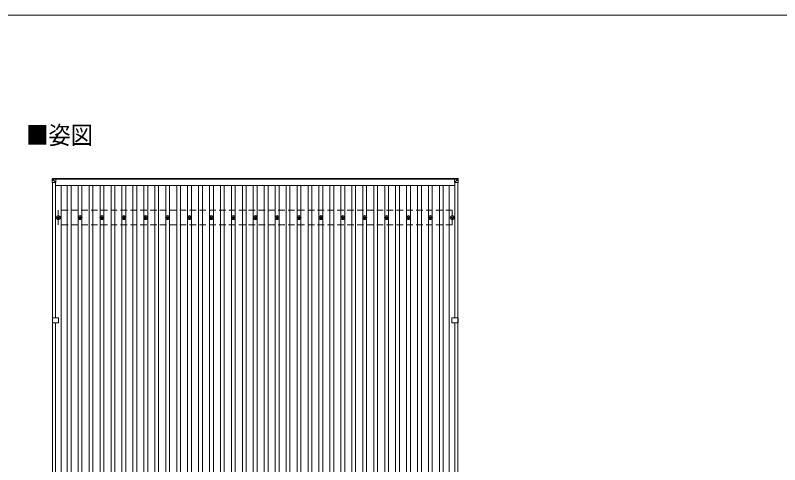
# Model space of a CAD drawing. Units: millimetres at full size, sheet at 1:50; details may follow other scales. Extents: x -14053 to 14053, y -9700 to 9700.
# Drawn here: x -8974 to -1991, y 5599 to 9700 of the extents above; entities that cross this region are included whole.
import ezdxf
from ezdxf.enums import TextEntityAlignment as Align

# ---------------------------------------------------------------- set-up
doc = ezdxf.new("R2010")
doc.units = ezdxf.units.MM
doc.header["$LTSCALE"] = 50
doc.linetypes.add('DASHED1', pattern=[1.8, 1.2, -0.6])
doc.linetypes.add('USER3', pattern=[4, 3, -1])
for name, color, linetype, lineweight in [('1-1', 2, 'Continuous', 9), ('1-2', 134, 'Continuous', 9), ('1-3', 5, 'Continuous', 5), ('1-4', 2, 'DASHED1', 9), ('1-5', 6, 'Continuous', 9), ('F-0', 7, 'Continuous', 9)]:
    doc.layers.add(name, color=color, linetype=linetype, lineweight=lineweight)
doc.layers.add('1-7', color=7, linetype='Continuous')
doc.styles.add('ＭＳ ゴシック', font='')
doc.styles.get('ＭＳ ゴシック').set_extended_font_data('MS Gothic')

msp = doc.modelspace()

# ---------------------------------------------------------------- linework, layer by layer
at = {"layer": '1-1'}
for p, q in [((-8633.89, 6939.13), (-8633.89, 8173.21)), ((-8604.89, 6939.13), (-8604.89, 8173.16)), ((-8603.41, 8209.39), (-4961.2, 8209.39)), ((-4961.2, 8204.79), (-8603.41, 8204.79)), ((-4958.89, 6939.13), (-4958.89, 8173.16)), ((-4929.89, 6939.13), (-4929.89, 8173.21)), ((-8604.89, 8145.97), (-4958.89, 8145.97)), ((-8555.39, 1557.19), (-8555.39, 8145.97)), ((-5009.22, 1557.19), (-5009.22, 8145.97)), ((-8633.89, 1532.51), (-8633.89, 6894.13)), ((-8604.89, 1532.45), (-8604.89, 6894.13)), ((-4958.89, 1532.46), (-4958.89, 6894.13)), ((-4929.89, 1537.34), (-4929.89, 6894.13))]:
    msp.add_line(p, q, dxfattribs=at)
at = {"layer": '1-2'}
for p, q in [((-8499.39, 1557.19), (-8499.39, 8145.97)), ((-8464.39, 1557.19), (-8464.39, 8145.97)), ((-8399.39, 1557.19), (-8399.39, 8145.97)), ((-8364.39, 1557.19), (-8364.39, 8145.97)), ((-8299.39, 1557.19), (-8299.39, 8145.97)), ((-8264.39, 1557.19), (-8264.39, 8145.97)), ((-8199.39, 1557.19), (-8199.39, 8145.97)), ((-8164.39, 1557.19), (-8164.39, 8145.97)), ((-8099.39, 1557.19), (-8099.39, 8145.97)), ((-8064.39, 1557.19), (-8064.39, 8145.97)), ((-7999.39, 1557.19), (-7999.39, 8145.97)), ((-7964.39, 1557.19), (-7964.39, 8145.97)), ((-7899.39, 1557.19), (-7899.39, 8145.97)), ((-7864.39, 1557.19), (-7864.39, 8145.97)), ((-7799.39, 1557.19), (-7799.39, 8145.97)), ((-7764.39, 1557.19), (-7764.39, 8145.97)), ((-7699.39, 1557.19), (-7699.39, 8145.97)), ((-7664.39, 1557.19), (-7664.39, 8145.97)), ((-7599.39, 1557.19), (-7599.39, 8145.97)), ((-7564.39, 1557.19), (-7564.39, 8145.97)), ((-7499.39, 1557.19), (-7499.39, 8145.97)), ((-7464.39, 1557.19), (-7464.39, 8145.97)), ((-7399.39, 1557.19), (-7399.39, 8145.97)), ((-7364.39, 1557.19), (-7364.39, 8145.97)), ((-7299.39, 1557.19), (-7299.39, 8145.97)), ((-7264.39, 1557.19), (-7264.39, 8145.97)), ((-7199.39, 1557.19), (-7199.39, 8145.97)), ((-7164.39, 1557.19), (-7164.39, 8145.97)), ((-7099.39, 1557.19), (-7099.39, 8145.97)), ((-7064.39, 1557.19), (-7064.39, 8145.97)), ((-6999.39, 1557.19), (-6999.39, 8145.97)), ((-6964.39, 1557.19), (-6964.39, 8145.97)), ((-6899.39, 1557.19), (-6899.39, 8145.97)), ((-6864.39, 1557.19), (-6864.39, 8145.97)), ((-6799.39, 1557.19), (-6799.39, 8145.97)), ((-6764.39, 1557.19), (-6764.39, 8145.97)), ((-6699.39, 1557.19), (-6699.39, 8145.97)), ((-6664.39, 1557.19), (-6664.39, 8145.97)), ((-6599.39, 1557.19), (-6599.39, 8145.97)), ((-6564.39, 1557.19), (-6564.39, 8145.97)), ((-6499.39, 1557.19), (-6499.39, 8145.97)), ((-6464.39, 1557.19), (-6464.39, 8145.97)), ((-6399.39, 1557.19), (-6399.39, 8145.97)), ((-6364.39, 1557.19), (-6364.39, 8145.97)), ((-6299.39, 1557.19), (-6299.39, 8145.97)), ((-6264.39, 1557.19), (-6264.39, 8145.97)), ((-6199.39, 1557.19), (-6199.39, 8145.97)), ((-6164.39, 1557.19), (-6164.39, 8145.97)), ((-6099.39, 1557.19), (-6099.39, 8145.97)), ((-6064.39, 1557.19), (-6064.39, 8145.97)), ((-5999.39, 1557.19), (-5999.39, 8145.97)), ((-5964.39, 1557.19), (-5964.39, 8145.97)), ((-5899.39, 1557.19), (-5899.39, 8145.97)), ((-5864.39, 1557.19), (-5864.39, 8145.97)), ((-5799.39, 1557.19), (-5799.39, 8145.97)), ((-5764.39, 1557.19), (-5764.39, 8145.97)), ((-5699.39, 1557.19), (-5699.39, 8145.97)), ((-5664.39, 1557.19), (-5664.39, 8145.97)), ((-5599.39, 1557.19), (-5599.39, 8145.97)), ((-5564.39, 1557.19), (-5564.39, 8145.97)), ((-5499.39, 1557.19), (-5499.39, 8145.97)), ((-5464.39, 1557.19), (-5464.39, 8145.97)), ((-5399.39, 1557.19), (-5399.39, 8145.97)), ((-5364.39, 1557.19), (-5364.39, 8145.97)), ((-5299.39, 1557.19), (-5299.39, 8145.97)), ((-5264.39, 1557.19), (-5264.39, 8145.97)), ((-5199.39, 1557.19), (-5199.39, 8145.97)), ((-5164.39, 1557.19), (-5164.39, 8145.97)), ((-5099.39, 1557.19), (-5099.39, 8145.97)), ((-5064.39, 1557.19), (-5064.39, 8145.97))]:
    msp.add_line(p, q, dxfattribs=at)
at = {"layer": '1-3'}
for p, q in [((-8591.89, 7855.53), (-8587.47, 7855.53)), ((-8591.89, 7852.03), (-8587.47, 7852.03)), ((-8583.64, 7863.77), (-8583.64, 7859.36)), ((-8583.64, 7848.19), (-8583.64, 7843.78)), ((-8580.14, 7863.77), (-8580.14, 7859.36)), ((-8580.14, 7848.19), (-8580.14, 7843.78)), ((-8576.31, 7855.53), (-8571.89, 7855.53)), ((-8576.31, 7852.03), (-8571.89, 7852.03)), ((-8391.89, 7855.53), (-8387.47, 7855.53)), ((-8391.89, 7852.03), (-8387.47, 7852.03)), ((-8383.64, 7863.77), (-8383.64, 7859.36)), ((-8383.64, 7848.19), (-8383.64, 7843.78)), ((-8380.14, 7863.77), (-8380.14, 7859.36)), ((-8380.14, 7848.19), (-8380.14, 7843.78)), ((-8376.31, 7855.53), (-8371.89, 7855.53)), ((-8376.31, 7852.03), (-8371.89, 7852.03)), ((-8191.89, 7855.53), (-8187.47, 7855.53)), ((-8191.89, 7852.03), (-8187.47, 7852.03)), ((-8183.64, 7863.77), (-8183.64, 7859.36)), ((-8183.64, 7848.19), (-8183.64, 7843.78)), ((-8180.14, 7863.77), (-8180.14, 7859.36)), ((-8180.14, 7848.19), (-8180.14, 7843.78)), ((-8176.31, 7855.53), (-8171.89, 7855.53)), ((-8176.31, 7852.03), (-8171.89, 7852.03)), ((-7991.89, 7855.53), (-7987.47, 7855.53)), ((-7991.89, 7852.03), (-7987.47, 7852.03)), ((-7983.64, 7863.77), (-7983.64, 7859.36)), ((-7983.64, 7848.19), (-7983.64, 7843.78)), ((-7980.14, 7863.77), (-7980.14, 7859.36)), ((-7980.14, 7848.19), (-7980.14, 7843.78)), ((-7976.31, 7855.53), (-7971.89, 7855.53)), ((-7976.31, 7852.03), (-7971.89, 7852.03)), ((-7791.89, 7855.53), (-7787.47, 7855.53)), ((-7791.89, 7852.03), (-7787.47, 7852.03)), ((-7783.64, 7863.77), (-7783.64, 7859.36)), ((-7783.64, 7848.19), (-7783.64, 7843.78)), ((-7780.14, 7863.77), (-7780.14, 7859.36)), ((-7780.14, 7848.19), (-7780.14, 7843.78)), ((-7776.31, 7855.53), (-7771.89, 7855.53)), ((-7776.31, 7852.03), (-7771.89, 7852.03)), ((-7591.89, 7855.53), (-7587.47, 7855.53)), ((-7591.89, 7852.03), (-7587.47, 7852.03)), ((-7583.64, 7863.77), (-7583.64, 7859.36)), ((-7583.64, 7848.19), (-7583.64, 7843.78)), ((-7580.14, 7863.77), (-7580.14, 7859.36)), ((-7580.14, 7848.19), (-7580.14, 7843.78)), ((-7576.31, 7855.53), (-7571.89, 7855.53)), ((-7576.31, 7852.03), (-7571.89, 7852.03)), ((-7391.89, 7855.53), (-7387.47, 7855.53)), ((-7391.89, 7852.03), (-7387.47, 7852.03)), ((-7383.64, 7863.77), (-7383.64, 7859.36)), ((-7383.64, 7848.19), (-7383.64, 7843.78)), ((-7380.14, 7863.77), (-7380.14, 7859.36)), ((-7380.14, 7848.19), (-7380.14, 7843.78)), ((-7376.31, 7855.53), (-7371.89, 7855.53)), ((-7376.31, 7852.03), (-7371.89, 7852.03)), ((-7191.89, 7855.53), (-7187.47, 7855.53)), ((-7191.89, 7852.03), (-7187.47, 7852.03)), ((-7183.64, 7863.77), (-7183.64, 7859.36)), ((-7183.64, 7848.19), (-7183.64, 7843.78)), ((-7180.14, 7863.77), (-7180.14, 7859.36)), ((-7180.14, 7848.19), (-7180.14, 7843.78)), ((-7176.31, 7855.53), (-7171.89, 7855.53)), ((-7176.31, 7852.03), (-7171.89, 7852.03)), ((-6991.89, 7855.53), (-6987.47, 7855.53)), ((-6991.89, 7852.03), (-6987.47, 7852.03)), ((-6983.64, 7863.77), (-6983.64, 7859.36)), ((-6983.64, 7848.19), (-6983.64, 7843.78)), ((-6980.14, 7863.77), (-6980.14, 7859.36)), ((-6980.14, 7848.19), (-6980.14, 7843.78)), ((-6976.31, 7855.53), (-6971.89, 7855.53)), ((-6976.31, 7852.03), (-6971.89, 7852.03)), ((-6791.89, 7855.53), (-6787.47, 7855.53)), ((-6791.89, 7852.03), (-6787.47, 7852.03)), ((-6783.64, 7863.77), (-6783.64, 7859.36)), ((-6783.64, 7848.19), (-6783.64, 7843.78)), ((-6780.14, 7863.77), (-6780.14, 7859.36)), ((-6780.14, 7848.19), (-6780.14, 7843.78)), ((-6776.31, 7855.53), (-6771.89, 7855.53)), ((-6776.31, 7852.03), (-6771.89, 7852.03)), ((-6591.89, 7855.53), (-6587.47, 7855.53)), ((-6591.89, 7852.03), (-6587.47, 7852.03)), ((-6583.64, 7863.77), (-6583.64, 7859.36)), ((-6583.64, 7848.19), (-6583.64, 7843.78)), ((-6580.14, 7863.77), (-6580.14, 7859.36)), ((-6580.14, 7848.19), (-6580.14, 7843.78)), ((-6576.31, 7855.53), (-6571.89, 7855.53)), ((-6576.31, 7852.03), (-6571.89, 7852.03)), ((-6391.89, 7855.53), (-6387.47, 7855.53)), ((-6391.89, 7852.03), (-6387.47, 7852.03)), ((-6383.64, 7863.77), (-6383.64, 7859.36)), ((-6383.64, 7848.19), (-6383.64, 7843.78)), ((-6380.14, 7863.77), (-6380.14, 7859.36)), ((-6380.14, 7848.19), (-6380.14, 7843.78)), ((-6376.31, 7855.53), (-6371.89, 7855.53)), ((-6376.31, 7852.03), (-6371.89, 7852.03)), ((-6191.89, 7855.53), (-6187.47, 7855.53)), ((-6191.89, 7852.03), (-6187.47, 7852.03)), ((-6183.64, 7863.77), (-6183.64, 7859.36)), ((-6183.64, 7848.19), (-6183.64, 7843.78)), ((-6180.14, 7863.77), (-6180.14, 7859.36)), ((-6180.14, 7848.19), (-6180.14, 7843.78)), ((-6176.31, 7855.53), (-6171.89, 7855.53)), ((-6176.31, 7852.03), (-6171.89, 7852.03)), ((-5991.89, 7855.53), (-5987.47, 7855.53)), ((-5991.89, 7852.03), (-5987.47, 7852.03)), ((-5983.64, 7863.77), (-5983.64, 7859.36)), ((-5983.64, 7848.19), (-5983.64, 7843.78)), ((-5980.14, 7863.77), (-5980.14, 7859.36)), ((-5980.14, 7848.19), (-5980.14, 7843.78)), ((-5976.31, 7855.53), (-5971.89, 7855.53)), ((-5976.31, 7852.03), (-5971.89, 7852.03)), ((-5791.89, 7855.53), (-5787.47, 7855.53)), ((-5791.89, 7852.03), (-5787.47, 7852.03)), ((-5783.64, 7863.77), (-5783.64, 7859.36)), ((-5783.64, 7848.19), (-5783.64, 7843.78)), ((-5780.14, 7863.77), (-5780.14, 7859.36)), ((-5780.14, 7848.19), (-5780.14, 7843.78)), ((-5776.31, 7855.53), (-5771.89, 7855.53)), ((-5776.31, 7852.03), (-5771.89, 7852.03)), ((-5591.89, 7855.53), (-5587.47, 7855.53)), ((-5591.89, 7852.03), (-5587.47, 7852.03)), ((-5583.64, 7863.77), (-5583.64, 7859.36)), ((-5583.64, 7848.19), (-5583.64, 7843.78)), ((-5580.14, 7863.77), (-5580.14, 7859.36)), ((-5580.14, 7848.19), (-5580.14, 7843.78)), ((-5576.31, 7855.53), (-5571.89, 7855.53)), ((-5576.31, 7852.03), (-5571.89, 7852.03)), ((-5391.89, 7855.53), (-5387.47, 7855.53)), ((-5391.89, 7852.03), (-5387.47, 7852.03)), ((-5383.64, 7863.77), (-5383.64, 7859.36)), ((-5383.64, 7848.19), (-5383.64, 7843.78)), ((-5380.14, 7863.77), (-5380.14, 7859.36)), ((-5380.14, 7848.19), (-5380.14, 7843.78)), ((-5376.31, 7855.53), (-5371.89, 7855.53)), ((-5376.31, 7852.03), (-5371.89, 7852.03)), ((-5191.89, 7855.53), (-5187.47, 7855.53)), ((-5191.89, 7852.03), (-5187.47, 7852.03)), ((-5183.64, 7863.77), (-5183.64, 7859.36)), ((-5183.64, 7848.19), (-5183.64, 7843.78)), ((-5180.14, 7863.77), (-5180.14, 7859.36)), ((-5180.14, 7848.19), (-5180.14, 7843.78)), ((-5176.31, 7855.53), (-5171.89, 7855.53)), ((-5176.31, 7852.03), (-5171.89, 7852.03)), ((-4991.89, 7855.53), (-4987.47, 7855.53)), ((-4991.89, 7852.03), (-4987.47, 7852.03)), ((-4983.64, 7863.77), (-4983.64, 7859.36)), ((-4983.64, 7848.19), (-4983.64, 7843.78)), ((-4980.14, 7863.77), (-4980.14, 7859.36)), ((-4980.14, 7848.19), (-4980.14, 7843.78)), ((-4976.31, 7855.53), (-4971.89, 7855.53)), ((-4976.31, 7852.03), (-4971.89, 7852.03))]:
    msp.add_line(p, q, dxfattribs=at)
for centre, radius in [((-8581.89, 7853.78), 18.25), ((-8581.89, 7853.78), 10.15), ((-8581.89, 7853.78), 5.85), ((-8581.89, 7853.78), 5.25), ((-8381.89, 7853.78), 18.25), ((-8381.89, 7853.78), 10.15), ((-8381.89, 7853.78), 5.85), ((-8381.89, 7853.78), 5.25), ((-8181.89, 7853.78), 18.25), ((-8181.89, 7853.78), 10.15), ((-8181.89, 7853.78), 5.85), ((-8181.89, 7853.78), 5.25), ((-7981.89, 7853.78), 18.25), ((-7981.89, 7853.78), 10.15), ((-7981.89, 7853.78), 5.85), ((-7981.89, 7853.78), 5.25), ((-7781.89, 7853.78), 18.25), ((-7781.89, 7853.78), 10.15), ((-7781.89, 7853.78), 5.85), ((-7781.89, 7853.78), 5.25), ((-7581.89, 7853.78), 18.25), ((-7581.89, 7853.78), 10.15), ((-7581.89, 7853.78), 5.85), ((-7581.89, 7853.78), 5.25), ((-7381.89, 7853.78), 18.25), ((-7381.89, 7853.78), 10.15), ((-7381.89, 7853.78), 5.85), ((-7381.89, 7853.78), 5.25), ((-7181.89, 7853.78), 18.25), ((-7181.89, 7853.78), 10.15), ((-7181.89, 7853.78), 5.85), ((-7181.89, 7853.78), 5.25), ((-6981.89, 7853.78), 18.25), ((-6981.89, 7853.78), 10.15), ((-6981.89, 7853.78), 5.85), ((-6981.89, 7853.78), 5.25), ((-6781.89, 7853.78), 18.25), ((-6781.89, 7853.78), 10.15), ((-6781.89, 7853.78), 5.85), ((-6781.89, 7853.78), 5.25), ((-6581.89, 7853.78), 18.25), ((-6581.89, 7853.78), 10.15), ((-6581.89, 7853.78), 5.85), ((-6581.89, 7853.78), 5.25), ((-6381.89, 7853.78), 18.25), ((-6381.89, 7853.78), 10.15), ((-6381.89, 7853.78), 5.85), ((-6381.89, 7853.78), 5.25), ((-6181.89, 7853.78), 18.25), ((-6181.89, 7853.78), 10.15), ((-6181.89, 7853.78), 5.85), ((-6181.89, 7853.78), 5.25), ((-5981.89, 7853.78), 18.25), ((-5981.89, 7853.78), 10.15), ((-5981.89, 7853.78), 5.85), ((-5981.89, 7853.78), 5.25), ((-5781.89, 7853.78), 18.25), ((-5781.89, 7853.78), 10.15), ((-5781.89, 7853.78), 5.85), ((-5781.89, 7853.78), 5.25), ((-5581.89, 7853.78), 18.25), ((-5581.89, 7853.78), 10.15), ((-5581.89, 7853.78), 5.85), ((-5581.89, 7853.78), 5.25), ((-5381.89, 7853.78), 18.25), ((-5381.89, 7853.78), 10.15), ((-5381.89, 7853.78), 5.85), ((-5381.89, 7853.78), 5.25), ((-5181.89, 7853.78), 18.25), ((-5181.89, 7853.78), 10.15), ((-5181.89, 7853.78), 5.85), ((-5181.89, 7853.78), 5.25), ((-4981.89, 7853.78), 18.25), ((-4981.89, 7853.78), 10.15), ((-4981.89, 7853.78), 5.85), ((-4981.89, 7853.78), 5.25)]:
    msp.add_circle(centre, radius, dxfattribs=at)
at = {"layer": '1-4'}
for p, q in [((-8581.89, 7786.78), (-8581.89, 7920.78)), ((-4981.89, 7920.78), (-8581.89, 7920.78)), ((-4981.89, 7786.78), (-4981.89, 7920.78)), ((-4981.89, 7786.78), (-8581.89, 7786.78))]:
    msp.add_line(p, q, dxfattribs=at)
at = {"layer": '1-5'}
for p, q in [((-8635.85, 8207.92), (-8637.71, 8177.44)), ((-8637.71, 8172.63), (-8635.85, 8203.16)), ((-8637.71, 8177.44), (-8637.71, 8172.63)), ((-8635.85, 8203.16), (-8635.85, 8207.92)), ((-8635.82, 8173.21), (-8603.41, 8173.16)), ((-8603.41, 8211.72), (-8633.97, 8209.79)), ((-8633.97, 8209.79), (-8633.97, 8209.79)), ((-8633.97, 8205.04), (-8603.41, 8206.91)), ((-8603.41, 8204.94), (-8633.9, 8203.08)), ((-8603.41, 8173.16), (-8633.86, 8203.63)), ((-8603.41, 8211.72), (-8603.41, 8173.16)), ((-4961.2, 8211.72), (-4961.2, 8173.16)), ((-4961.2, 8211.72), (-4930.64, 8209.79)), ((-4930.64, 8205.04), (-4961.2, 8206.91)), ((-4961.2, 8204.94), (-4930.71, 8203.08)), ((-4961.2, 8173.16), (-4930.76, 8203.63)), ((-4928.8, 8173.21), (-4961.2, 8173.16)), ((-4930.64, 8209.79), (-4930.64, 8209.79)), ((-4928.77, 8203.16), (-4928.77, 8207.92)), ((-4928.77, 8207.92), (-4926.9, 8177.44)), ((-4926.9, 8172.63), (-4928.77, 8203.16)), ((-4926.9, 8177.44), (-4926.9, 8172.63)), ((-8634.89, 6939.13), (-8634.89, 6894.13)), ((-8578.39, 6939.13), (-8634.89, 6939.13)), ((-8578.39, 6939.13), (-8578.39, 6917.35)), ((-8578.39, 6915.92), (-8578.39, 6894.13)), ((-4985.39, 6939.13), (-4985.39, 6917.35)), ((-4985.39, 6939.13), (-4928.89, 6939.13)), ((-4985.39, 6915.92), (-4985.39, 6894.13)), ((-4928.89, 6939.13), (-4928.89, 6894.13)), ((-8578.39, 6894.13), (-8634.89, 6894.13)), ((-4985.39, 6894.13), (-4928.89, 6894.13))]:
    msp.add_line(p, q, dxfattribs=at)
at = {"layer": '1-5', "linetype": 'USER3'}
for p, q in [((-8633.89, 6894.13), (-8633.89, 6939.13)), ((-4929.89, 6894.13), (-4929.89, 6939.13))]:
    msp.add_line(p, q, dxfattribs=at)
at = {"layer": '1-5'}
for points in [[(-8633.86, 8202.98), (-8633.95, 8202.98), (-8635.82, 8172.56)], [(-8603.41, 8211.72), (-8633.97, 8209.79), (-8633.97, 8205.04)], [(-4961.2, 8211.72), (-4930.64, 8209.79), (-4930.64, 8205.04)], [(-4930.76, 8202.98), (-4930.66, 8202.98), (-4928.8, 8172.56)]]:
    msp.add_lwpolyline(points, dxfattribs=at)
for centre, radius, start, end in [((-8633.85, 8203.04), 2, 93.48408, 176.48407), ((-8633.62, 8215.89), 12.92, 260.08679, 268.52577), ((-8623.59, 8204.09), 10.42, 174.80664, 186.16183), ((-4941.02, 8204.09), 10.42, 353.83817, 5.19336), ((-4930.99, 8215.89), 12.92, 271.47423, 279.91321), ((-4930.76, 8203.04), 2, 3.51593, 86.51592), ((-8578.19, 6916.63), 0.5, 134.427, 225.573), ((-8578.89, 6917.35), 0.5, 314.427, 0), ((-8578.89, 6915.92), 0.5, 0, 45.573), ((-4984.89, 6917.35), 0.5, 180, 225.573), ((-4984.89, 6915.92), 0.5, 134.427, 180), ((-4985.59, 6916.63), 0.5, 314.427, 45.573)]:
    msp.add_arc(centre, radius, start, end, dxfattribs=at)
for centre, major_axis, ratio, start_param, end_param in [((-8635.71, 8172.63), (-2, 0), 0.033268, 0.0000002, 1.5185344), ((-8633.85, 8207.8), (-1.92, -0.56), 0.998105, 4.4898734, 5.9384966), ((-8633.85, 8203.04), (-0.12, 2), 0.02656, 0.0332981, 1.5518323), ((-8597.84, 8205.18), (-36.07, -2.1), 0.055348, 0.0000815, 0.0491486), ((-4966.78, 8205.18), (36.07, -2.1), 0.055348, 6.2340367, 6.2831038), ((-4930.76, 8203.04), (0.12, 2), 0.02656, 4.731353, 6.2498872), ((-4930.76, 8207.8), (1.92, -0.56), 0.998105, 0.3446887, 1.793312), ((-4928.9, 8172.63), (2, 0), 0.033268, 4.7646509, 6.2831851)]:
    msp.add_ellipse(centre, major_axis=major_axis, ratio=ratio, start_param=start_param, end_param=end_param, dxfattribs=at)
at = {"layer": 'F-0', "color": 5, "lineweight": 5}
msp.add_line((-14053.43, 9700), (13346.57, 9700), dxfattribs=at)

# ---------------------------------------------------------------- texts
at = {"layer": '1-7', "style": 'ＭＳ ゴシック', "width": 0.9}
msp.add_text('■姿図', height=165, dxfattribs=at).set_placement((-8873.34, 8474.3), align=Align.BOTTOM_LEFT)

doc.saveas('drawing.dxf')
